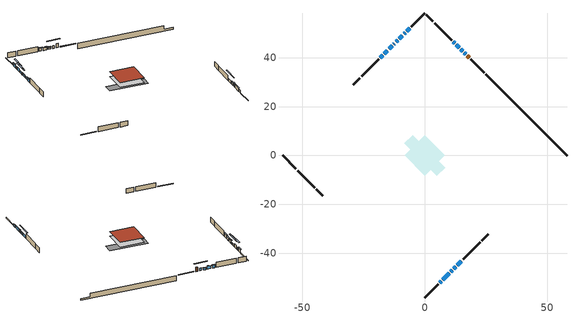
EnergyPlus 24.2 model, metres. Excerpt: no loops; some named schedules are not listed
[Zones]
conditioned space
 floor outside (Floor1 construction): -4.84,0 0,4.84 4.84,0 0,-4.84 z1.03
 floor adiabatic (AdiabaticFloorConstruction): -8.21,0 0,8.21 8.21,0 0,-8.21 z1.03
 floor foundation (Slab1 construction): -8.3,4.98 -4.98,8.3 8.3,-4.98 4.98,-8.3 z-1.65
 wall outside (RimJoist1 construction): 0,-58.11 5.48,-52.63 / -58.11,0 -52.63,-5.48 / 0,58.11 -5.48,52.63 / 24.26,33.85 18.78,39.33 z1.03:1.33
 wall outside (AdiabaticWallConstruction 1): 18.13,39.98 17.45,40.66 z1.03:3.06
 wall outside (AdiabaticWallConstruction): 6.13,-51.97 6.76,-51.34 / -7.92,50.19 -8.47,49.63 / 13.26,-44.85 14.98,-43.13 z1.03:2.25; -6.13,51.97 -7.27,50.84 z1.03:2.63; 7.42,-50.69 9.94,-48.17 / 10.59,-47.51 11.22,-46.88 / 14.08,44.03 12.86,45.25 / 12.2,45.91 11.62,46.48 z1.03:2.45; 11.88,-46.23 12.6,-45.51 z1.03:2.15; 16.79,41.31 16.18,41.93 z1.03:2.4; -9.13,48.98 -10.39,47.72 z1.03:2.66; -11.04,47.07 -11.73,46.38 / -12.38,45.73 -12.59,45.52 z1.03:1.95; 15.53,42.58 14.74,43.37 z1.03:2; -13.24,44.86 -14.58,43.53 z1.03:2.33; -15.23,42.88 -16.45,41.65 z1.03:2.17; -17.11,41 -18.19,39.92 z1.03:2.61
 wall outside (Wall1 construction): 15.64,-42.47 22.6,-35.5 / -51.97,-6.13 -45.01,-13.1 / -18.85,39.26 -25.81,32.3 / 10.97,47.14 4,54.1 z1.03:3.47
 wall outside (Wall2 construction): 23.26,-34.85 25.95,-32.16 / -44.35,-13.76 -41.66,-16.44 / -26.47,31.64 -29.16,28.95 / 3.35,54.76 0.66,57.45 z1.03:3.47
 wall foundation (FoundationWall1 construction): 24.92,33.19,-1.65 24.92,33.19,1.03 54.79,3.32,1.03 54.79,3.32,-0.72 58.11,0,-0.72 58.11,0,-1.65
 window (WindowConstruction 10): 6.13,-51.97 6.76,-51.35 z1.03:2.25
 window (WindowConstruction 6): -6.13,51.97 -7.26,50.84 z1.03:2.63
 window (WindowConstruction 7): 7.42,-50.69 9.94,-48.17 z1.03:2.45
 window (WindowConstruction 8): 10.59,-47.51 11.22,-46.88 z1.03:2.45
 window (WindowConstruction 9): 11.88,-46.23 12.6,-45.51 z1.03:2.15
 window (WindowConstruction 12): 16.79,41.32 16.18,41.92 z1.03:2.4
 window (WindowConstruction 11): -7.92,50.19 -8.47,49.64 z1.03:2.25
 window (WindowConstruction 13): -9.13,48.98 -10.38,47.72 z1.03:2.65
 window (WindowConstruction 14): -11.04,47.07 -11.72,46.38 z1.03:1.94
 window (WindowConstruction 15): -12.38,45.73 -12.59,45.52 z1.03:1.94
 window (WindowConstruction 16): 13.26,-44.85 14.98,-43.13 z1.03:2.25
 window (WindowConstruction): 15.53,42.58 14.74,43.37 z1.03:2
 window (WindowConstruction 1): 14.08,44.03 12.86,45.25 z1.03:2.45
 window (WindowConstruction 2): 12.2,45.91 11.63,46.48 z1.03:2.45
 window (WindowConstruction 3): -13.25,44.86 -14.58,43.53 z1.03:2.33
 window (WindowConstruction 4): -15.23,42.88 -16.45,41.65 z1.03:2.17
 window (WindowConstruction 5): -17.11,41 -18.19,39.92 z1.03:2.61
 door (Door): 18.13,39.98 17.45,40.66 z1.03:3.06
 ceiling adiabatic (AdiabaticFloorConstruction): 0,-8.21 8.21,0 0,8.21 -8.21,0 z1.03
 roof outside (Roof1 construction): 0,8.21 -8.21,0 0,-8.21 8.21,0 z3.47
shading: -7.41,50.7 -5.99,52.12 -6.28,52.41 -7.7,50.99 z2.83; 10.08,-48.03 7.28,-50.83 7.57,-51.12 10.37,-48.32 z2.65; 11.37,-46.74 10.45,-47.66 10.74,-47.95 11.66,-47.03 z2.65; 12.74,-45.36 11.74,-46.37 12.03,-46.66 13.03,-45.66 z2.35; 14.21,43.9 18.76,39.34 19.06,39.63 14.5,44.19 z5.19; -12.36,45.75 -7.16,50.95 -7.45,51.24 -12.65,46.04 z5.44; -13.7,44.41 -9.07,49.04 -9.36,49.33 -13.99,44.7 z4.73; -14.56,43.55 -10.41,47.7 -10.7,47.99 -14.85,43.84 z4.73; 16.95,-41.15 11.29,-46.82 11.58,-47.11 17.24,-41.44 z5.04; 14.59,43.51 15.67,42.44 15.96,42.73 14.89,43.8 z2.2; 12.72,45.39 14.22,43.89 14.51,44.18 13.01,45.68 z2.65; 11.48,46.62 12.34,45.76 12.63,46.06 11.77,46.92 z2.65; -14.72,43.39 -13.1,45 -13.39,45.29 -15.01,43.68 z2.53; -16.6,41.51 -15.09,43.02 -15.38,43.31 -16.89,41.8 z2.37; -18.33,39.78 -16.97,41.14 -17.26,41.43 -18.62,40.07 z2.81
[Building]
Building 1: Terrain=Suburbs
[Site:Location]
Montreal Intl AP_QC: Latitude {deg}=45.47; Longitude {deg}=-73.74; Time Zone {hr}=-5; Elevation {m}=36; Keep Site Location Information=Yes
[Site:GroundTemperature:Shallow]
2.07863, -0.316383, -0.508184, 0.628371, 5.19101, 9.73239, 13.6695, 16.1636, 16.3755, 14.347, 10.5102, 6.10817
[Site:WaterMainsTemperature]
Calculation Method=Schedule; Temperature Schedule=mains temperature schedule
[Material] Roughness=Rough; Thermal Absorptance=0.9
Name | Thickness {m} | Conductivity {W/m-K} | Density {kg/m3} | Specific Heat {J/kg-K} | Solar Absorptance | Visible Absorptance
asphalt or fiberglass shingles | 0.00635 | 0.162714 | 1121.4 | 1465.45 | 0.4 | 0.4
concrete 4.0 in. | 0.1016 | 1.803125 | 2242.8 | 837.4 | 0.7 | 0.7
concrete 8.0 in. | 0.2032 | 1.803125 | 2242.8 | 837.4 | 0.7 | 0.7
door material | 0.04445 | 0.053851 | 512.64 | 1214.23 | 0.7 | 0.7
exterior vertical ins | 0.0138581 | 0.029427 | 32.04 | 1214.23 | 0.7 | 0.7
floor covering | 0.0127 | 9.015625 | 54.468 | 1339.84 | 0.6 | 0.6
floor covering 1 | 0.0127 | 0.0433444 | 54.468 | 1339.84 | 0.6 | 0.6
floor rigid ins; wall rigid ins 1 | 0.512978 | 0.029427 | 32.04 | 1214.23 | 0.7 | 0.7
floor stud and cavity | 0.0889 | 0.303228 | 50.32683 | 1063.81 | 0.7 | 0.7
floor stud and cavity 1 | 0.1397 | 1.75129 | 37.0049 | 1207.88 | 0.7 | 0.7
furniture material conditioned space 1 | 0.1524 | 0.115458 | 640.8 | 1214.23 | 0.6 | 0.6
gypsum board | 0.0127 | 0.160291 | 801 | 837.4 | 0.6 | 0.6
gypsum board 1 | 0.0127 | 0.160291 | 801 | 837.4 | 0.7 | 0.7
osb sheathing 0.5 in. | 0.0127 | 0.115458 | 512.64 | 1214.23 | 0.7 | 0.7
osb sheathing 0.75 in. | 0.01905 | 0.115458 | 512.64 | 1214.23 | 0.7 | 0.7
osb sheathing 2.0 in. | 0.0508 | 0.115458 | 512.64 | 1214.23 | 0.7 | 0.7
rim joist rigid ins; wall rigid ins | 0.051816 | 0.029427 | 32.04 | 1214.23 | 0.7 | 0.7
rim joist stud and cavity | 0.0508 | 0.548689 | 125.044 | 1163.47 | 0.6 | 0.6
roof rigid ins | 0.103632 | 0.029427 | 32.04 | 1214.23 | 0.7 | 0.7
roof stud and cavity | 0.2032 | 0.141606 | 78.34581 | 1123.46 | 0.7 | 0.7
wall stud and cavity | 0.1397 | 0.181971 | 139.0536 | 1170.24 | 0.7 | 0.7
wall stud and cavity 1 | 0.1397 | 0.260183 | 139.0536 | 1170.24 | 0.7 | 0.7
wall stud and cavity 2 | 0.0889 | 0.380278 | 52.3479 | 1209.89 | 0.7 | 0.7
wall stud and cavity 3 | 0.0889 | 0.391764 | 83.0341 | 1211.67 | 0.7 | 0.7
wood siding | 0.0254 | 0.102417 | 544.68 | 1172.36 | 0.4 | 0.4
wood siding 1; wood siding 2; wood siding 3 | 0.0254 | 0.102417 | 544.68 | 1172.36 | 0.7 | 0.7
[WindowMaterial:SimpleGlazingSystem]
Name | U-Factor {W/m2-K} | Solar Heat Gain Coefficient
WindowMaterial | 4.88251 | 0.56
WindowMaterial 1 | 1.78232 | 0.42
WindowMaterial 10 | 4.05182 | 0.67
WindowMaterial 11 | 4.08305 | 0.67
WindowMaterial 12 | 5.33051 | 0.65
WindowMaterial 13 | 1.75507 | 0.43
WindowMaterial 14 | 1.99127 | 0.37
WindowMaterial 15 | 2.55056 | 0.24
WindowMaterial 16 | 1.8726 | 0.4
WindowMaterial 2 | 5.30439 | 0.65
WindowMaterial 3 | 1.788 | 0.42
WindowMaterial 4 | 1.61766 | 0.45
WindowMaterial 5 | 1.9538 | 0.38
WindowMaterial 6 | 1.77381 | 0.42
WindowMaterial 7 | 5.3589 | 0.66
WindowMaterial 8 | 1.92144 | 0.39
WindowMaterial 9 | 1.7846 | 0.4
[Construction]
AdiabaticFloorConstruction: floor stud and cavity 1, floor rigid ins, osb sheathing 0.75 in., floor covering 1
AdiabaticWallConstruction: wood siding 2, wall rigid ins 1, wall stud and cavity 2, gypsum board
AdiabaticWallConstruction 1: wood siding 3, wall rigid ins 1, wall stud and cavity 2, gypsum board
Door: door material
Floor1 construction: floor stud and cavity, floor covering
FoundationWall1 construction: concrete 8.0 in., gypsum board 1
furniture construction conditioned space 1: furniture material conditioned space 1
PartitionWallConstruction: gypsum board, wall stud and cavity 3, gypsum board
RimJoist1 construction: wood siding 1, rim joist rigid ins, osb sheathing 2.0 in., rim joist stud and cavity
Roof1 construction: asphalt or fiberglass shingles, roof rigid ins, osb sheathing 0.75 in., roof stud and cavity, gypsum board
Slab1 construction: concrete 4.0 in.
Wall1 construction: wood siding, wall rigid ins, osb sheathing 0.5 in., wall stud and cavity, gypsum board
Wall2 construction: wood siding, wall rigid ins, osb sheathing 0.5 in., wall stud and cavity 1, gypsum board
WindowConstruction: WindowMaterial
WindowConstruction 1: WindowMaterial 1
WindowConstruction 10: WindowMaterial 10
WindowConstruction 11: WindowMaterial 11
WindowConstruction 12: WindowMaterial 12
WindowConstruction 13: WindowMaterial 13
WindowConstruction 14: WindowMaterial 14
WindowConstruction 15: WindowMaterial 15
WindowConstruction 16: WindowMaterial 16
WindowConstruction 2: WindowMaterial 2
WindowConstruction 3: WindowMaterial 3
WindowConstruction 4: WindowMaterial 4
WindowConstruction 5: WindowMaterial 5
WindowConstruction 6: WindowMaterial 6
WindowConstruction 7: WindowMaterial 7
WindowConstruction 8: WindowMaterial 8
WindowConstruction 9: WindowMaterial 9
[Zone]
conditioned space: Multiplier=1; Volume {m3}=603.7; Part of Total Floor Area=Yes
[Space]
conditioned space 1: Zone=conditioned space; Volume {m3}=603.7
[SurfaceProperty:ExposedFoundationPerimeter]
Slab1: Exposed Perimeter Calculation Method=TotalExposedPerimeter; Total Exposed Perimeter {m}=46.94
[InternalMass] Zone or ZoneList=conditioned space; Space or SpaceList=conditioned space 1
Name | Construction | Surface Area {m2}
furniture mass conditioned space 1 | furniture construction conditioned space 1 | 107.916
partition wall mass | PartitionWallConstruction | 269.79
[Lights]
interior lighting: Zone or ZoneList or Space or SpaceList=conditioned space 1; Schedule=interior lighting schedule; Design Level Calculation Method=LightingLevel; Lighting Level {W}=343.2; Return Air Fraction=0; Fraction Radiant=0.6; Fraction Visible=0.2; Fraction Replaceable=1
[People]
occupants: Zone or ZoneList or Space or SpaceList=conditioned space 1; Number of People Schedule=occupants schedule; Number of People Calculation Method=People; Number of People=3; Fraction Radiant=0.314171; Sensible Heat Fraction=0.56303; Activity Level Schedule=occupants activity schedule; Carbon Dioxide Generation Rate {m3/s-W}=0; Enable ASHRAE 55 Comfort Warnings=No; Mean Radiant Temperature Calculation Type=EnclosureAveraged
[ElectricEquipment] Zone or ZoneList or Space or SpaceList=conditioned space 1; Design Level Calculation Method=EquipmentLevel
Name | Schedule | Design Level {W} | Fraction Latent | Fraction Radiant | Fraction Lost
clothes dryer | clothes dryer schedule | 140.772 | 0.015 | 0.081 | 0.85
clothes washer | clothes washer schedule | 32.1985 | 0.03 | 0.162 | 0.7
cooking range | cooking range schedule | 215.147 | 0.08 | 0.432 | 0.2
dishwasher | dishwasher schedule | 66.8632 | 0.3 | 0.18 | 0.4
fridge | fridge schedule | 72.9452 | 0 | 0.6 | 0
mech vent bath fan 0 | mech vent bath fan 0 schedule | 50.2 | 0 | 0 | 1
mech vent bath fan 1 | mech vent bath fan 1 schedule | 50.2 | 0 | 0 | 1
mech vent house fan | mech vent house fan schedule | 19.9167 | 0 | 0 | 0.5
mech vent house fan cfis | mech vent house fan cfis schedule | 0 | 0 | 0 | 0
mech vent range fan 0 | mech vent range fan 0 schedule | 57 | 0 | 0 | 1
misc plug loads | misc plug loads schedule | 494.7 | 0.045 | 0.513 | 0.1
whole house fan | Always On Discrete | 0 | 0 | 0 | 1
[OtherEquipment] Zone or ZoneList or Space or SpaceList=conditioned space 1; Design Level Calculation Method=EquipmentLevel
Name | Fuel Type | Schedule | Design Level {W} | Fraction Latent | Fraction Radiant | Fraction Lost
clothes dryer 1 | Electricity | clothes dryer schedule | 0 | 0.015 | 0.081 | 0.85
cooking range 1 | Electricity | cooking range schedule | 0 | 0.08 | 0.432 | 0.2
general water use latent | None | general water use schedule | 62.594 | 1 | 0 | 0
general water use sensible | None | general water use schedule | -61.6891 | 0 | 0.6 | 0
mech vent house fan latent load | None | Always On Discrete | 0 | 1 | 0 | 0
mech vent house fan sensible load | None | Always On Discrete | 0 | 0 | 0 | 0
water heater energy adjustment1 | Electricity | Always On Discrete | 0.01 | 0 | 0 | 1
[ZoneInfiltration:DesignFlowRate] Zone or ZoneList or Space or SpaceList=conditioned space 1; Schedule=Always On Discrete; Design Flow Rate Calculation Method=Flow/Zone; Design Flow Rate {m3/s}=0
infil flow; natural vent flow; whole house fan flow
[Foundation:Kiva]
Foundation Kiva 1: Initial Indoor Air Temperature {C}=18; Wall Height Above Grade {m}=1.03001; Wall Depth Below Slab {m}=0.2032; Custom Block Material Name 1=exterior vertical ins; Custom Block Depth 1 {m}=2.68001; Custom Block X Position 1 {m}=0.2159; Custom Block Z Position 1 {m}=0
[Foundation:Kiva:Settings]
Soil Conductivity {W/m-K}=0.849921; Soil Density {kg/m3}=1842.3; Soil Specific Heat {J/kg-K}=418.7; Ground Solar Absorptivity=0.9; Ground Thermal Absorptivity=0.9; Ground Surface Roughness {m}=0.03; Far-Field Width {m}=40; Deep-Ground Boundary Condition=ZeroFlux; Deep-Ground Depth {m}=40; Minimum Cell Dimension {m}=0.2; Maximum Cell Growth Coefficient=3; Simulation Timestep=Timestep
[Exterior:Lights]
exterior lighting: Schedule=exterior lighting schedule; Design Level {W}=75.6
[Schedule:Week:Daily]
interior lighting schedule Week Rule - Jan1-Jan27: interior lighting schedule day, interior lighting schedule day, interior lighting schedule day, interior lighting schedule day, interior lighting schedule day, interior lighting schedule day, interior lighting schedule day, interior lighting schedule default day, interior lighting schedule default day, interior lighting schedule default day, interior lighting schedule default day, interior lighting schedule default day
interior lighting schedule Week Rule - Jan28-Feb3: interior lighting schedule day, interior lighting schedule day, interior lighting schedule day, interior lighting schedule day, interior lighting schedule day 1, interior lighting schedule day 1, interior lighting schedule day 1, interior lighting schedule default day, interior lighting schedule default day, interior lighting schedule default day, interior lighting schedule default day, interior lighting schedule default day
interior lighting schedule Week Rule - Feb4-Feb24: interior lighting schedule day 1, interior lighting schedule day 1, interior lighting schedule day 1, interior lighting schedule day 1, interior lighting schedule day 1, interior lighting schedule day 1, interior lighting schedule day 1, interior lighting schedule default day, interior lighting schedule default day, interior lighting schedule default day, interior lighting schedule default day, interior lighting schedule default day
interior lighting schedule Week Rule - Feb25-Mar3: interior lighting schedule day 1, interior lighting schedule day 1, interior lighting schedule day 1, interior lighting schedule day 1, interior lighting schedule day 2, interior lighting schedule day 2, interior lighting schedule day 2, interior lighting schedule default day, interior lighting schedule default day, interior lighting schedule default day, interior lighting schedule default day, interior lighting schedule default day
interior lighting schedule Week Rule - Mar4-Mar31: interior lighting schedule day 2, interior lighting schedule day 2, interior lighting schedule day 2, interior lighting schedule day 2, interior lighting schedule day 2, interior lighting schedule day 2, interior lighting schedule day 2, interior lighting schedule default day, interior lighting schedule default day, interior lighting schedule default day, interior lighting schedule default day, interior lighting schedule default day
interior lighting schedule Week Rule - Apr1-Apr28: interior lighting schedule day 3, interior lighting schedule day 3, interior lighting schedule day 3, interior lighting schedule day 3, interior lighting schedule day 3, interior lighting schedule day 3, interior lighting schedule day 3, interior lighting schedule default day, interior lighting schedule default day, interior lighting schedule default day, interior lighting schedule default day, interior lighting schedule default day
interior lighting schedule Week Rule - Apr29-May5: interior lighting schedule day 3, interior lighting schedule day 3, interior lighting schedule day 4, interior lighting schedule day 4, interior lighting schedule day 4, interior lighting schedule day 4, interior lighting schedule day 4, interior lighting schedule default day, interior lighting schedule default day, interior lighting schedule default day, interior lighting schedule default day, interior lighting schedule default day
interior lighting schedule Week Rule - May6-May26: interior lighting schedule day 4, interior lighting schedule day 4, interior lighting schedule day 4, interior lighting schedule day 4, interior lighting schedule day 4, interior lighting schedule day 4, interior lighting schedule day 4, interior lighting schedule default day, interior lighting schedule default day, interior lighting schedule default day, interior lighting schedule default day, interior lighting schedule default day
interior lighting schedule Week Rule - May27-Jun2: interior lighting schedule day 4, interior lighting schedule day 4, interior lighting schedule day 4, interior lighting schedule day 4, interior lighting schedule day 4, interior lighting schedule day 5, interior lighting schedule day 5, interior lighting schedule default day, interior lighting schedule default day, interior lighting schedule default day, interior lighting schedule default day, interior lighting schedule default day
interior lighting schedule Week Rule - Jun3-Jun30: interior lighting schedule day 5, interior lighting schedule day 5, interior lighting schedule day 5, interior lighting schedule day 5, interior lighting schedule day 5, interior lighting schedule day 5, interior lighting schedule day 5, interior lighting schedule default day, interior lighting schedule default day, interior lighting schedule default day, interior lighting schedule default day, interior lighting schedule default day
interior lighting schedule Week Rule - Jul1-Jul28: interior lighting schedule day 6, interior lighting schedule day 6, interior lighting schedule day 6, interior lighting schedule day 6, interior lighting schedule day 6, interior lighting schedule day 6, interior lighting schedule day 6, interior lighting schedule default day, interior lighting schedule default day, interior lighting schedule default day, interior lighting schedule default day, interior lighting schedule default day
interior lighting schedule Week Rule - Jul29-Aug4: interior lighting schedule day 6, interior lighting schedule day 6, interior lighting schedule day 6, interior lighting schedule day 7, interior lighting schedule day 7, interior lighting schedule day 7, interior lighting schedule day 7, interior lighting schedule default day, interior lighting schedule default day, interior lighting schedule default day, interior lighting schedule default day, interior lighting schedule default day
interior lighting schedule Week Rule - Aug5-Aug25: interior lighting schedule day 7, interior lighting schedule day 7, interior lighting schedule day 7, interior lighting schedule day 7, interior lighting schedule day 7, interior lighting schedule day 7, interior lighting schedule day 7, interior lighting schedule default day, interior lighting schedule default day, interior lighting schedule default day, interior lighting schedule default day, interior lighting schedule default day
interior lighting schedule Week Rule - Aug26-Sep1: interior lighting schedule day 7, interior lighting schedule day 7, interior lighting schedule day 7, interior lighting schedule day 7, interior lighting schedule day 7, interior lighting schedule day 7, interior lighting schedule day 8, interior lighting schedule default day, interior lighting schedule default day, interior lighting schedule default day, interior lighting schedule default day, interior lighting schedule default day
interior lighting schedule Week Rule - Sep2-Sep29: interior lighting schedule day 8, interior lighting schedule day 8, interior lighting schedule day 8, interior lighting schedule day 8, interior lighting schedule day 8, interior lighting schedule day 8, interior lighting schedule day 8, interior lighting schedule default day, interior lighting schedule default day, interior lighting schedule default day, interior lighting schedule default day, interior lighting schedule default day
interior lighting schedule Week Rule - Sep30-Oct6: interior lighting schedule day 8, interior lighting schedule day 9, interior lighting schedule day 9, interior lighting schedule day 9, interior lighting schedule day 9, interior lighting schedule day 9, interior lighting schedule day 9, interior lighting schedule default day, interior lighting schedule default day, interior lighting schedule default day, interior lighting schedule default day, interior lighting schedule default day
interior lighting schedule Week Rule - Oct7-Oct27: interior lighting schedule day 9, interior lighting schedule day 9, interior lighting schedule day 9, interior lighting schedule day 9, interior lighting schedule day 9, interior lighting schedule day 9, interior lighting schedule day 9, interior lighting schedule default day, interior lighting schedule default day, interior lighting schedule default day, interior lighting schedule default day, interior lighting schedule default day
interior lighting schedule Week Rule - Oct28-Nov3: interior lighting schedule day 9, interior lighting schedule day 9, interior lighting schedule day 9, interior lighting schedule day 9, interior lighting schedule day 10, interior lighting schedule day 10, interior lighting schedule day 10, interior lighting schedule default day, interior lighting schedule default day, interior lighting schedule default day, interior lighting schedule default day, interior lighting schedule default day
interior lighting schedule Week Rule - Nov4-Nov24: interior lighting schedule day 10, interior lighting schedule day 10, interior lighting schedule day 10, interior lighting schedule day 10, interior lighting schedule day 10, interior lighting schedule day 10, interior lighting schedule day 10, interior lighting schedule default day, interior lighting schedule default day, interior lighting schedule default day, interior lighting schedule default day, interior lighting schedule default day
interior lighting schedule Week Rule - Nov25-Dec1: interior lighting schedule day 10, interior lighting schedule day 10, interior lighting schedule day 10, interior lighting schedule day 10, interior lighting schedule day 10, interior lighting schedule day 10, interior lighting schedule day 11, interior lighting schedule default day, interior lighting schedule default day, interior lighting schedule default day, interior lighting schedule default day, interior lighting schedule default day
interior lighting schedule Week Rule - Dec2-Dec31: interior lighting schedule day 11, interior lighting schedule day 11, interior lighting schedule day 11, interior lighting schedule day 11, interior lighting schedule day 11, interior lighting schedule day 11, interior lighting schedule day 11, interior lighting schedule default day, interior lighting schedule default day, interior lighting schedule default day, interior lighting schedule default day, interior lighting schedule default day
occupants schedule Week Rule - Jan1-Dec31: occupants schedule day, occupants schedule day, occupants schedule day, occupants schedule day, occupants schedule day, occupants schedule day, occupants schedule day, occupants schedule default day, occupants schedule default day, occupants schedule default day, occupants schedule default day, occupants schedule default day
clothes dryer schedule Week Rule - Jan1-Dec31: clothes dryer schedule day, clothes dryer schedule day, clothes dryer schedule day, clothes dryer schedule day, clothes dryer schedule day, clothes dryer schedule day, clothes dryer schedule day, clothes dryer schedule default day, clothes dryer schedule default day, clothes dryer schedule default day, clothes dryer schedule default day, clothes dryer schedule default day
clothes washer schedule Week Rule - Jan1-Dec31: clothes washer schedule day, clothes washer schedule day, clothes washer schedule day, clothes washer schedule day, clothes washer schedule day, clothes washer schedule day, clothes washer schedule day, clothes washer schedule default day, clothes washer schedule default day, clothes washer schedule default day, clothes washer schedule default day, clothes washer schedule default day
cooking range schedule Week Rule - Jan1-Dec31: cooking range schedule day, cooking range schedule day, cooking range schedule day, cooking range schedule day, cooking range schedule day, cooking range schedule day, cooking range schedule day, cooking range schedule default day, cooking range schedule default day, cooking range schedule default day, cooking range schedule default day, cooking range schedule default day
dishwasher schedule Week Rule - Jan1-Dec31: dishwasher schedule day, dishwasher schedule day, dishwasher schedule day, dishwasher schedule day, dishwasher schedule day, dishwasher schedule day, dishwasher schedule day, dishwasher schedule default day, dishwasher schedule default day, dishwasher schedule default day, dishwasher schedule default day, dishwasher schedule default day
mech vent bath fan 0 schedule Week Rule - Jan1-Dec31: mech vent bath fan 0 schedule day, mech vent bath fan 0 schedule day, mech vent bath fan 0 schedule day, mech vent bath fan 0 schedule day, mech vent bath fan 0 schedule day, mech vent bath fan 0 schedule day, mech vent bath fan 0 schedule day, mech vent bath fan 0 schedule default day, mech vent bath fan 0 schedule default day, mech vent bath fan 0 schedule default day, mech vent bath fan 0 schedule default day, mech vent bath fan 0 schedule default day
mech vent bath fan 1 schedule Week Rule - Jan1-Dec31: mech vent bath fan 1 schedule day, mech vent bath fan 1 schedule day, mech vent bath fan 1 schedule day, mech vent bath fan 1 schedule day, mech vent bath fan 1 schedule day, mech vent bath fan 1 schedule day, mech vent bath fan 1 schedule day, mech vent bath fan 1 schedule default day, mech vent bath fan 1 schedule default day, mech vent bath fan 1 schedule default day, mech vent bath fan 1 schedule default day, mech vent bath fan 1 schedule default day
mech vent range fan 0 schedule Week Rule - Jan1-Dec31: mech vent range fan 0 schedule day, mech vent range fan 0 schedule day, mech vent range fan 0 schedule day, mech vent range fan 0 schedule day, mech vent range fan 0 schedule day, mech vent range fan 0 schedule day, mech vent range fan 0 schedule day, mech vent range fan 0 schedule default day, mech vent range fan 0 schedule default day, mech vent range fan 0 schedule default day, mech vent range fan 0 schedule default day, mech vent range fan 0 schedule default day
misc plug loads schedule Week Rule - Jan1-Dec31: misc plug loads schedule day, misc plug loads schedule day, misc plug loads schedule day, misc plug loads schedule day, misc plug loads schedule day, misc plug loads schedule day, misc plug loads schedule day, misc plug loads schedule default day, misc plug loads schedule default day, misc plug loads schedule default day, misc plug loads schedule default day, misc plug loads schedule default day
general water use schedule Week Rule - Jan1-Dec31: general water use schedule day, general water use schedule day, general water use schedule day, general water use schedule day, general water use schedule day, general water use schedule day, general water use schedule day, general water use schedule default day, general water use schedule default day, general water use schedule default day, general water use schedule default day, general water use schedule default day
exterior lighting schedule Week Rule - Jan1-Jan27: exterior lighting schedule day, exterior lighting schedule day, exterior lighting schedule day, exterior lighting schedule day, exterior lighting schedule day, exterior lighting schedule day, exterior lighting schedule day, exterior lighting schedule default day, exterior lighting schedule default day, exterior lighting schedule default day, exterior lighting schedule default day, exterior lighting schedule default day
exterior lighting schedule Week Rule - Jan28-Feb3: exterior lighting schedule day, exterior lighting schedule day, exterior lighting schedule day, exterior lighting schedule day, exterior lighting schedule day 1, exterior lighting schedule day 1, exterior lighting schedule day 1, exterior lighting schedule default day, exterior lighting schedule default day, exterior lighting schedule default day, exterior lighting schedule default day, exterior lighting schedule default day
exterior lighting schedule Week Rule - Feb4-Feb24: exterior lighting schedule day 1, exterior lighting schedule day 1, exterior lighting schedule day 1, exterior lighting schedule day 1, exterior lighting schedule day 1, exterior lighting schedule day 1, exterior lighting schedule day 1, exterior lighting schedule default day, exterior lighting schedule default day, exterior lighting schedule default day, exterior lighting schedule default day, exterior lighting schedule default day
exterior lighting schedule Week Rule - Feb25-Mar3: exterior lighting schedule day 1, exterior lighting schedule day 1, exterior lighting schedule day 1, exterior lighting schedule day 1, exterior lighting schedule day 2, exterior lighting schedule day 2, exterior lighting schedule day 2, exterior lighting schedule default day, exterior lighting schedule default day, exterior lighting schedule default day, exterior lighting schedule default day, exterior lighting schedule default day
exterior lighting schedule Week Rule - Mar4-Mar31: exterior lighting schedule day 2, exterior lighting schedule day 2, exterior lighting schedule day 2, exterior lighting schedule day 2, exterior lighting schedule day 2, exterior lighting schedule day 2, exterior lighting schedule day 2, exterior lighting schedule default day, exterior lighting schedule default day, exterior lighting schedule default day, exterior lighting schedule default day, exterior lighting schedule default day
exterior lighting schedule Week Rule - Apr1-Apr28: exterior lighting schedule day 3, exterior lighting schedule day 3, exterior lighting schedule day 3, exterior lighting schedule day 3, exterior lighting schedule day 3, exterior lighting schedule day 3, exterior lighting schedule day 3, exterior lighting schedule default day, exterior lighting schedule default day, exterior lighting schedule default day, exterior lighting schedule default day, exterior lighting schedule default day
exterior lighting schedule Week Rule - Apr29-May5: exterior lighting schedule day 3, exterior lighting schedule day 3, exterior lighting schedule day 4, exterior lighting schedule day 4, exterior lighting schedule day 4, exterior lighting schedule day 4, exterior lighting schedule day 4, exterior lighting schedule default day, exterior lighting schedule default day, exterior lighting schedule default day, exterior lighting schedule default day, exterior lighting schedule default day
exterior lighting schedule Week Rule - May6-May26: exterior lighting schedule day 4, exterior lighting schedule day 4, exterior lighting schedule day 4, exterior lighting schedule day 4, exterior lighting schedule day 4, exterior lighting schedule day 4, exterior lighting schedule day 4, exterior lighting schedule default day, exterior lighting schedule default day, exterior lighting schedule default day, exterior lighting schedule default day, exterior lighting schedule default day
exterior lighting schedule Week Rule - May27-Jun2: exterior lighting schedule day 4, exterior lighting schedule day 4, exterior lighting schedule day 4, exterior lighting schedule day 4, exterior lighting schedule day 4, exterior lighting schedule day 5, exterior lighting schedule day 5, exterior lighting schedule default day, exterior lighting schedule default day, exterior lighting schedule default day, exterior lighting schedule default day, exterior lighting schedule default day
exterior lighting schedule Week Rule - Jun3-Jun30: exterior lighting schedule day 5, exterior lighting schedule day 5, exterior lighting schedule day 5, exterior lighting schedule day 5, exterior lighting schedule day 5, exterior lighting schedule day 5, exterior lighting schedule day 5, exterior lighting schedule default day, exterior lighting schedule default day, exterior lighting schedule default day, exterior lighting schedule default day, exterior lighting schedule default day
exterior lighting schedule Week Rule - Jul1-Jul28: exterior lighting schedule day 6, exterior lighting schedule day 6, exterior lighting schedule day 6, exterior lighting schedule day 6, exterior lighting schedule day 6, exterior lighting schedule day 6, exterior lighting schedule day 6, exterior lighting schedule default day, exterior lighting schedule default day, exterior lighting schedule default day, exterior lighting schedule default day, exterior lighting schedule default day
exterior lighting schedule Week Rule - Jul29-Aug4: exterior lighting schedule day 6, exterior lighting schedule day 6, exterior lighting schedule day 6, exterior lighting schedule day 7, exterior lighting schedule day 7, exterior lighting schedule day 7, exterior lighting schedule day 7, exterior lighting schedule default day, exterior lighting schedule default day, exterior lighting schedule default day, exterior lighting schedule default day, exterior lighting schedule default day
exterior lighting schedule Week Rule - Aug5-Aug25: exterior lighting schedule day 7, exterior lighting schedule day 7, exterior lighting schedule day 7, exterior lighting schedule day 7, exterior lighting schedule day 7, exterior lighting schedule day 7, exterior lighting schedule day 7, exterior lighting schedule default day, exterior lighting schedule default day, exterior lighting schedule default day, exterior lighting schedule default day, exterior lighting schedule default day
exterior lighting schedule Week Rule - Aug26-Sep1: exterior lighting schedule day 7, exterior lighting schedule day 7, exterior lighting schedule day 7, exterior lighting schedule day 7, exterior lighting schedule day 7, exterior lighting schedule day 7, exterior lighting schedule day 8, exterior lighting schedule default day, exterior lighting schedule default day, exterior lighting schedule default day, exterior lighting schedule default day, exterior lighting schedule default day
exterior lighting schedule Week Rule - Sep2-Sep29: exterior lighting schedule day 8, exterior lighting schedule day 8, exterior lighting schedule day 8, exterior lighting schedule day 8, exterior lighting schedule day 8, exterior lighting schedule day 8, exterior lighting schedule day 8, exterior lighting schedule default day, exterior lighting schedule default day, exterior lighting schedule default day, exterior lighting schedule default day, exterior lighting schedule default day
exterior lighting schedule Week Rule - Sep30-Oct6: exterior lighting schedule day 8, exterior lighting schedule day 9, exterior lighting schedule day 9, exterior lighting schedule day 9, exterior lighting schedule day 9, exterior lighting schedule day 9, exterior lighting schedule day 9, exterior lighting schedule default day, exterior lighting schedule default day, exterior lighting schedule default day, exterior lighting schedule default day, exterior lighting schedule default day
exterior lighting schedule Week Rule - Oct7-Oct27: exterior lighting schedule day 9, exterior lighting schedule day 9, exterior lighting schedule day 9, exterior lighting schedule day 9, exterior lighting schedule day 9, exterior lighting schedule day 9, exterior lighting schedule day 9, exterior lighting schedule default day, exterior lighting schedule default day, exterior lighting schedule default day, exterior lighting schedule default day, exterior lighting schedule default day
exterior lighting schedule Week Rule - Oct28-Nov3: exterior lighting schedule day 9, exterior lighting schedule day 9, exterior lighting schedule day 9, exterior lighting schedule day 9, exterior lighting schedule day 10, exterior lighting schedule day 10, exterior lighting schedule day 10, exterior lighting schedule default day, exterior lighting schedule default day, exterior lighting schedule default day, exterior lighting schedule default day, exterior lighting schedule default day
[Schedule:Year]
interior lighting schedule: interior lighting schedule Week Rule - Jan1-Jan27, 1, 1, 1, 27, interior lighting schedule Week Rule - Jan28-Feb3, 1, 28, 2, 3, interior lighting schedule Week Rule - Feb4-Feb24, 2, 4, 2, 24, interior lighting schedule Week Rule - Feb25-Mar3, 2, 25, 3, 3, interior lighting schedule Week Rule - Mar4-Mar31, 3, 4, 3, 31, interior lighting schedule Week Rule - Apr1-Apr28, 4, 1, 4, 28, interior lighting schedule Week Rule - Apr29-May5, 4, 29, 5, 5, interior lighting schedule Week Rule - May6-May26, 5, 6, 5, 26, interior lighting schedule Week Rule - May27-Jun2, 5, 27, 6, 2, interior lighting schedule Week Rule - Jun3-Jun30, 6, 3, 6, 30, interior lighting schedule Week Rule - Jul1-Jul28, 7, 1, 7, 28, interior lighting schedule Week Rule - Jul29-Aug4, 7, 29, 8, 4, interior lighting schedule Week Rule - Aug5-Aug25, 8, 5, 8, 25, interior lighting schedule Week Rule - Aug26-Sep1, 8, 26, 9, 1, interior lighting schedule Week Rule - Sep2-Sep29, 9, 2, 9, 29, interior lighting schedule Week Rule - Sep30-Oct6, 9, 30, 10, 6, interior lighting schedule Week Rule - Oct7-Oct27, 10, 7, 10, 27, interior lighting schedule Week Rule - Oct28-Nov3, 10, 28, 11, 3, interior lighting schedule Week Rule - Nov4-Nov24, 11, 4, 11, 24, interior lighting schedule Week Rule - Nov25-Dec1, 11, 25, 12, 1, interior lighting schedule Week Rule - Dec2-Dec31, 12, 2, 12, 31
occupants schedule: occupants schedule Week Rule - Jan1-Dec31, 1, 1, 12, 31
clothes dryer schedule: clothes dryer schedule Week Rule - Jan1-Dec31, 1, 1, 12, 31
clothes washer schedule: clothes washer schedule Week Rule - Jan1-Dec31, 1, 1, 12, 31
cooking range schedule: cooking range schedule Week Rule - Jan1-Dec31, 1, 1, 12, 31
dishwasher schedule: dishwasher schedule Week Rule - Jan1-Dec31, 1, 1, 12, 31
mech vent bath fan 0 schedule: mech vent bath fan 0 schedule Week Rule - Jan1-Dec31, 1, 1, 12, 31
mech vent bath fan 1 schedule: mech vent bath fan 1 schedule Week Rule - Jan1-Dec31, 1, 1, 12, 31
mech vent range fan 0 schedule: mech vent range fan 0 schedule Week Rule - Jan1-Dec31, 1, 1, 12, 31
misc plug loads schedule: misc plug loads schedule Week Rule - Jan1-Dec31, 1, 1, 12, 31
general water use schedule: general water use schedule Week Rule - Jan1-Dec31, 1, 1, 12, 31
exterior lighting schedule: exterior lighting schedule Week Rule - Jan1-Jan27, 1, 1, 1, 27, exterior lighting schedule Week Rule - Jan28-Feb3, 1, 28, 2, 3, exterior lighting schedule Week Rule - Feb4-Feb24, 2, 4, 2, 24, exterior lighting schedule Week Rule - Feb25-Mar3, 2, 25, 3, 3, exterior lighting schedule Week Rule - Mar4-Mar31, 3, 4, 3, 31, exterior lighting schedule Week Rule - Apr1-Apr28, 4, 1, 4, 28, exterior lighting schedule Week Rule - Apr29-May5, 4, 29, 5, 5, exterior lighting schedule Week Rule - May6-May26, 5, 6, 5, 26, exterior lighting schedule Week Rule - May27-Jun2, 5, 27, 6, 2, exterior lighting schedule Week Rule - Jun3-Jun30, 6, 3, 6, 30, exterior lighting schedule Week Rule - Jul1-Jul28, 7, 1, 7, 28, exterior lighting schedule Week Rule - Jul29-Aug4, 7, 29, 8, 4, exterior lighting schedule Week Rule - Aug5-Aug25, 8, 5, 8, 25, exterior lighting schedule Week Rule - Aug26-Sep1, 8, 26, 9, 1, exterior lighting schedule Week Rule - Sep2-Sep29, 9, 2, 9, 29, exterior lighting schedule Week Rule - Sep30-Oct6, 9, 30, 10, 6, exterior lighting schedule Week Rule - Oct7-Oct27, 10, 7, 10, 27, exterior lighting schedule Week Rule - Oct28-Nov3, 10, 28, 11, 3, exterior lighting schedule Week Rule - Nov4-Nov24, 11, 4, 11, 24, exterior lighting schedule Week Rule - Nov25-Dec1, 11, 25, 12, 1, exterior lighting schedule Week Rule - Dec2-Dec31, 12, 2, 12, 31
[Schedule:Constant]
Name | Hourly Value
occupants activity schedule | 117.228
fridge schedule | 0
mech vent house fan schedule; mech vent house fan cfis schedule; Always On Discrete | 1
[Schedule:Compact]
mains temperature schedule: Through: 01/01, For: AllDays, Until: 24:00, 6.56833, Through: 01/02, For: AllDays, Until: 24:00, 6.48722, Through: 01/03, For: AllDays, Until: 24:00, 6.40722, Through: 01/04, For: AllDays, Until: 24:00, 6.32889, Through: 01/05, For: AllDays, Until: 24:00, 6.25167, Through: 01/06, For: AllDays, Until: 24:00, 6.17611, Through: 01/07, For: AllDays, Until: 24:00, 6.10222, Through: 01/08, For: AllDays, Until: 24:00, 6.02944, Through: 01/09, For: AllDays, Until: 24:00, 5.95833, Through: 01/10, For: AllDays, Until: 24:00, 5.88889, Through: 01/11, For: AllDays, Until: 24:00, 5.82056, Through: 01/12, For: AllDays, Until: 24:00, 5.75444, Through: 01/13, For: AllDays, Until: 24:00, 5.68944, Through: 01/14, For: AllDays, Until: 24:00, 5.62611, Through: 01/15, For: AllDays, Until: 24:00, 5.56444, Through: 01/16, For: AllDays, Until: 24:00, 5.50444, Through: 01/17, For: AllDays, Until: 24:00, 5.44611, Through: 01/18, For: AllDays, Until: 24:00, 5.38944, Through: 01/19, For: AllDays, Until: 24:00, 5.33389, Through: 01/20, For: AllDays, Until: 24:00, 5.28111, Through: 01/21, For: AllDays, Until: 24:00, 5.22944, Through: 01/22, For: AllDays, Until: 24:00, 5.17944, Through: 01/23, For: AllDays, Until: 24:00, 5.13111, Through: 01/24, For: AllDays, Until: 24:00, 5.085, Through: 01/25, For: AllDays, Until: 24:00, 5.04056, Through: 01/26, For: AllDays, Until: 24:00, 4.99778, Through: 01/27, For: AllDays, Until: 24:00, 4.95667, Through: 01/28, For: AllDays, Until: 24:00, 4.91778, Through: 01/29, For: AllDays, Until: 24:00, 4.88056, Through: 01/30, For: AllDays, Until: 24:00, 4.845, Through: 01/31, For: AllDays, Until: 24:00, 4.81167, Through: 02/01, For: AllDays, Until: 24:00, 4.77944, Through: 02/02, For: AllDays, Until: 24:00, 4.75, Through: 02/03, For: AllDays, Until: 24:00, 4.72167, Through: 02/04, For: AllDays, Until: 24:00, 4.69611, Through: 02/05, For: AllDays, Until: 24:00, 4.67167, Through: 02/06, For: AllDays, Until: 24:00, 4.64944, Through: 02/07, For: AllDays, Until: 24:00, 4.62889, Through: 02/08, For: AllDays, Until: 24:00, 4.61056, Through: 02/09, For: AllDays, Until: 24:00, 4.59389, Through: 02/10, For: AllDays, Until: 24:00, 4.57944, Through: 02/11, For: AllDays, Until: 24:00, 4.56667, Through: 02/12, For: AllDays, Until: 24:00, 4.55611, Through: 02/13, For: AllDays, Until: 24:00, 4.54722, Through: 02/14, For: AllDays, Until: 24:00, 4.54056, Through: 02/15, For: AllDays, Until: 24:00, 4.53556, Through: 02/16, For: AllDays, Until: 24:00, 4.53278, Through: 02/17, For: AllDays, Until: 24:00, 4.53167, Through: 02/18, For: AllDays, Until: 24:00, 4.53278, Through: 02/19, For: AllDays, Until: 24:00, 4.53556, Through: 02/20, For: AllDays, Until: 24:00, 4.54056, Through: 02/21, For: AllDays, Until: 24:00, 4.54722, Through: 02/22, For: AllDays, Until: 24:00, 4.55611, Through: 02/23, For: AllDays, Until: 24:00, 4.56667, Through: 02/24, For: AllDays, Until: 24:00, 4.57944, Through: 02/25, For: AllDays, Until: 24:00, 4.59389, Through: 02/26, For: AllDays, Until: 24:00, 4.61056, Through: 02/27, For: AllDays, Until: 24:00, 4.62889, Through: 02/28, For: AllDays, Until: 24:00, 4.64889, Through: 03/01, For: AllDays, Until: 24:00, 4.67111, Through: 03/02, For: AllDays, Until: 24:00, 4.69556, Through: 03/03, For: AllDays, Until: 24:00, 4.72167, Through: 03/04, For: AllDays, Until: 24:00, 4.74944, Through: 03/05, For: AllDays, Until: 24:00, 4.77944, Through: 03/06, For: AllDays, Until: 24:00, 4.81111, Through: 03/07, For: AllDays, Until: 24:00, 4.84444, Through: 03/08, For: AllDays, Until: 24:00, 4.88, Through: 03/09, For: AllDays, Until: 24:00, 4.91722, Through: 03/10, For: AllDays, Until: 24:00, 4.95611, Through: 03/11, For: AllDays, Until: 24:00, 4.99722, Through: 03/12, For: AllDays, Until: 24:00, 5.04, Through: 03/13, For: AllDays, Until: 24:00, 5.08444, Through: 03/14, For: AllDays, Until: 24:00, 5.13056, Through: 03/15, For: AllDays, Until: 24:00, 5.17889, Through: 03/16, For: AllDays, Until: 24:00, 5.22833, Through: 03/17, For: AllDays, Until: 24:00, 5.28, Through: 03/18, For: AllDays, Until: 24:00, 5.33333, Through: 03/19, For: AllDays, Until: 24:00, 5.38833, Through: 03/20, For: AllDays, Until: 24:00, 5.445, Through: 03/21, For: AllDays, Until: 24:00, 5.50333, Through: 03/22, For: AllDays, Until: 24:00, 5.56333, Through: 03/23, For: AllDays, Until: 24:00, 5.625, Through: 03/24, For: AllDays, Until: 24:00, 5.68833, Through: 03/25, For: AllDays, Until: 24:00, 5.75333, Through: 03/26, For: AllDays, Until: 24:00, 5.81944, Through: 03/27, For: AllDays, Until: 24:00, 5.88778, Through: 03/28, For: AllDays, Until: 24:00, 5.95722, Through: 03/29, For: AllDays, Until: 24:00, 6.02833, Through: 03/30, For: AllDays, Until: 24:00, 6.10111, Through: 03/31, For: AllDays, Until: 24:00, 6.175, Through: 04/01, For: AllDays, Until: 24:00, 6.25056, Through: 04/02, For: AllDays, Until: 24:00, 6.32778, Through: 04/03, For: AllDays, Until: 24:00, 6.40611, Through: 04/04, For: AllDays, Until: 24:00, 6.48556, Through: 04/05, For: AllDays, Until: 24:00, 6.56722, Through: 04/06, For: AllDays, Until: 24:00, 6.64944, Through: 04/07, For: AllDays, Until: 24:00, 6.73333, Through: 04/08, For: AllDays, Until: 24:00, 6.81833, Through: 04/09, For: AllDays, Until: 24:00, 6.905, Through: 04/10, For: AllDays, Until: 24:00, 6.99278, Through: 04/11, For: AllDays, Until: 24:00, 7.08111, Through: 04/12, For: AllDays, Until: 24:00, 7.17167, Through: 04/13, For: AllDays, Until: 24:00, 7.26278, Through: 04/14, For: AllDays, Until: 24:00, 7.355, Through: 04/15, For: AllDays, Until: 24:00, 7.44833, Through: 04/16, For: AllDays, Until: 24:00, 7.54278, Through: 04/17, For: AllDays, Until: 24:00, 7.63889, Through: 04/18, For: AllDays, Until: 24:00, 7.735, Through: 04/19, For: AllDays, Until: 24:00, 7.83278, Through: 04/20, For: AllDays, Until: 24:00, 7.93167, Through: 04/21, For: AllDays, Until: 24:00, 8.03111, Through: 04/22, For: AllDays, Until: 24:00, 8.13167, Through: 04/23, For: AllDays, Until: 24:00, 8.23278, Through: 04/24, For: AllDays, Until: 24:00, 8.335, Through: 04/25, For: AllDays, Until: 24:00, 8.43778, Through: 04/26, For: AllDays, Until: 24:00, 8.54167, Through: 04/27, For: AllDays, Until: 24:00, 8.64611, Through: 04/28, For: AllDays, Until: 24:00, 8.75167, Through: 04/29, For: AllDays, Until: 24:00, 8.85778, Through: 04/30, For: AllDays, Until: 24:00, 8.96444, Through: 05/01, For: AllDays, Until: 24:00, 9.07167, Through: 05/02, For: AllDays, Until: 24:00, 9.17944, Through: 05/03, For: AllDays, Until: 24:00, 9.28778, Through: 05/04, For: AllDays, Until: 24:00, 9.39667, Through: 05/05, For: AllDays, Until: 24:00, 9.50667, Through: 05/06, For: AllDays, Until: 24:00, 9.61667, Through: 05/07, For: AllDays, Until: 24:00, 9.72667, Through: 05/08, For: AllDays, Until: 24:00, 9.83778, Through: 05/09, For: AllDays, Until: 24:00, 9.94889, Through: 05/10, For: AllDays, Until: 24:00, 10.0606, Through: 05/11, For: AllDays, Until: 24:00, 10.1722, Through: 05/12, For: AllDays, Until: 24:00, 10.2844, Through: 05/13, For: AllDays, Until: 24:00, 10.3967, Through: 05/14, For: AllDays, Until: 24:00, 10.5094, Through: 05/15, For: AllDays, Until: 24:00, 10.6222, Through: 05/16, For: AllDays, Until: 24:00, 10.735, Through: 05/17, For: AllDays, Until: 24:00, 10.8478, Through: 05/18, For: AllDays, Until: 24:00, 10.9611, Through: 05/19, For: AllDays, Until: 24:00, 11.0744, Through: 05/20, For: AllDays, Until: 24:00, 11.1872, Through: 05/21, For: AllDays, Until: 24:00, 11.3006, Through: 05/22, For: AllDays, Until: 24:00, 11.4133, Through: 05/23, For: AllDays, Until: 24:00, 11.5267, Through: 05/24, For: AllDays, Until: 24:00, 11.6394, Through: 05/25, For: AllDays, Until: 24:00, 11.7522, Through: 05/26, For: AllDays, Until: 24:00, 11.8644, Through: 05/27, For: AllDays, Until: 24:00, 11.9767, Through: 05/28, For: AllDays, Until: 24:00, 12.0889, Through: 05/29, For: AllDays, Until: 24:00, 12.2006, Through: 05/30, For: AllDays, Until: 24:00, 12.3122, Through: 05/31, For: AllDays, Until: 24:00, 12.4228, Through: 06/01, For: AllDays, Until: 24:00, 12.5339, Through: 06/02, For: AllDays, Until: 24:00, 12.6439, Through: 06/03, For: AllDays, Until: 24:00, 12.7539, Through: 06/04, For: AllDays, Until: 24:00, 12.8628, Through: 06/05, For: AllDays, Until: 24:00, 12.9717, Through: 06/06, For: AllDays, Until: 24:00, 13.08, Through: 06/07, For: AllDays, Until: 24:00, 13.1878, Through: 06/08, For: AllDays, Until: 24:00, 13.2944, Through: 06/09, For: AllDays, Until: 24:00, 13.4011, Through: 06/10, For: AllDays, Until: 24:00, 13.5067, Through: 06/11, For: AllDays, Until: 24:00, 13.6117, Through: 06/12, For: AllDays, Until: 24:00, 13.7156, Through: 06/13, For: AllDays, Until: 24:00, 13.8194, Through: 06/14, For: AllDays, Until: 24:00, 13.9222, Through: 06/15, For: AllDays, Until: 24:00, 14.0239, Through: 06/16, For: AllDays, Until: 24:00, 14.125, Through: 06/17, For: AllDays, Until: 24:00, 14.225, Through: 06/18, For: AllDays, Until: 24:00, 14.3239, Through: 06/19, For: AllDays, Until: 24:00, 14.4222, Through: 06/20, For: AllDays, Until: 24:00, 14.5194, Through: 06/21, For: AllDays, Until: 24:00, 14.6156, Through: 06/22, For: AllDays, Until: 24:00, 14.7106, Through: 06/23, For: AllDays, Until: 24:00, 14.805, Through: 06/24, For: AllDays, Until: 24:00, 14.8978, Through: 06/25, For: AllDays, Until: 24:00, 14.9894, Through: 06/26, For: AllDays, Until: 24:00, 15.0806, Through: 06/27, For: AllDays, Until: 24:00, 15.17, Through: 06/28, For: AllDays, Until: 24:00, 15.2583, Through: 06/29, For: AllDays, Until: 24:00, 15.3456, Through: 06/30, For: AllDays, Until: 24:00, 15.4311, Through: 07/01, For: AllDays, Until: 24:00, 15.5161, Through: 07/02, For: AllDays, Until: 24:00, 15.5989, Through: 07/03, For: AllDays, Until: 24:00, 15.6811, Through: 07/04, For: AllDays, Until: 24:00, 15.7617, Through: 07/05, For: AllDays, Until: 24:00, 15.8411, Through: 07/06, For: AllDays, Until: 24:00, 15.9189, Through: 07/07, For: AllDays, Until: 24:00, 15.995, Through: 07/08, For: AllDays, Until: 24:00, 16.07, Through: 07/09, For: AllDays, Until: 24:00, 16.1433, Through: 07/10, For: AllDays, Until: 24:00, 16.2156, Through: 07/11, For: AllDays, Until: 24:00, 16.2861, Through: 07/12, For: AllDays, Until: 24:00, 16.355, Through: 07/13, For: AllDays, Until: 24:00, 16.4222, Through: 07/14, For: AllDays, Until: 24:00, 16.4878, Through: 07/15, For: AllDays, Until: 24:00, 16.5522, Through: 07/16, For: AllDays, Until: 24:00, 16.615, Through: 07/17, For: AllDays, Until: 24:00, 16.6756, Through: 07/18, For: AllDays, Until: 24:00, 16.735, Through: 07/19, For: AllDays, Until: 24:00, 16.7928, Through: 07/20, For: AllDays, Until: 24:00, 16.8489, Through: 07/21, For: AllDays, Until: 24:00, 16.9028, Through: 07/22, For: AllDays, Until: 24:00, 16.9556, Through: 07/23, For: AllDays, Until: 24:00, 17.0061, Through: 07/24, For: AllDays, Until: 24:00, 17.0556, Through: 07/25, For: AllDays, Until: 24:00, 17.1028, Through: 07/26, For: AllDays, Until: 24:00, 17.1483, Through: 07/27, For: AllDays, Until: 24:00, 17.1917, Through: 07/28, For: AllDays, Until: 24:00, 17.2339, Through: 07/29, For: AllDays, Until: 24:00, 17.2739, Through: 07/30, For: AllDays, Until: 24:00, 17.3122, Through: 07/31, For: AllDays, Until: 24:00, 17.3489, Through: 08/01, For: AllDays, Until: 24:00, 17.3833, Through: 08/02, For: AllDays, Until: 24:00, 17.4161, Through: 08/03, For: AllDays, Until: 24:00, 17.4467, Through: 08/04, For: AllDays, Until: 24:00, 17.4761, Through: 08/05, For: AllDays, Until: 24:00, 17.5028, Through: 08/06, For: AllDays, Until: 24:00, 17.5283, Through: 08/07, For: AllDays, Until: 24:00, 17.5517, Through: 08/08, For: AllDays, Until: 24:00, 17.5728, Through: 08/09, For: AllDays, Until: 24:00, 17.5922, Through: 08/10, For: AllDays, Until: 24:00, 17.61, Through: 08/11, For: AllDays, Until: 24:00, 17.6256, Through: 08/12, For: AllDays, Until: 24:00, 17.6394, Through: 08/13, For: AllDays, Until: 24:00, 17.6511, Through: 08/14, For: AllDays, Until: 24:00, 17.6611, Through: 08/15, For: AllDays, Until: 24:00, 17.6689, Through: 08/16, For: AllDays, Until: 24:00, 17.675, Through: 08/17, For: AllDays, Until: 24:00, 17.6789, Through: 08/18, For: AllDays, Until: 24:00, 17.6811, Through: 08/19, For: AllDays, Until: 24:00, 17.6811, Through: 08/20, For: AllDays, Until: 24:00, 17.6794, Through: 08/21, For: AllDays, Until: 24:00, 17.6756, Through: 08/22, For: AllDays, Until: 24:00, 17.67, Through: 08/23, For: AllDays, Until: 24:00, 17.6622, Through: 08/24, For: AllDays, Until: 24:00, 17.6528, Through: 08/25, For: AllDays, Until: 24:00, 17.6411, Through: 08/26, For: AllDays, Until: 24:00, 17.6278, Through: 08/27, For: AllDays, Until: 24:00, 17.6122, Through: 08/28, For: AllDays, Until: 24:00, 17.595, Through: 08/29, For: AllDays, Until: 24:00, 17.5756, Through: 08/30, For: AllDays, Until: 24:00, 17.5544, Through: 08/31, For: AllDays, Until: 24:00, 17.5311, Through: 09/01, For: AllDays, Until: 24:00, 17.5061, Through: 09/02, For: AllDays, Until: 24:00, 17.4794, Through: 09/03, For: AllDays, Until: 24:00, 17.4506, Through: 09/04, For: AllDays, Until: 24:00, 17.42, Through: 09/05, For: AllDays, Until: 24:00, 17.3878, Through: 09/06, For: AllDays, Until: 24:00, 17.3533, Through: 09/07, For: AllDays, Until: 24:00, 17.3172, Through: 09/08, For: AllDays, Until: 24:00, 17.2789, Through: 09/09, For: AllDays, Until: 24:00, 17.2389, Through: 09/10, For: AllDays, Until: 24:00, 17.1972, Through: 09/11, For: AllDays, Until: 24:00, 17.1539, Through: 09/12, For: AllDays, Until: 24:00, 17.1083, Through: 09/13, For: AllDays, Until: 24:00, 17.0617, Through: 09/14, For: AllDays, Until: 24:00, 17.0128, Through: 09/15, For: AllDays, Until: 24:00, 16.9622, Through: 09/16, For: AllDays, Until: 24:00, 16.9094, Through: 09/17, For: AllDays, Until: 24:00, 16.8556, Through: 09/18, For: AllDays, Until: 24:00, 16.8, Through: 09/19, For: AllDays, Until: 24:00, 16.7422, Through: 09/20, For: AllDays, Until: 24:00, 16.6833, Through: 09/21, For: AllDays, Until: 24:00, 16.6228, Through: 09/22, For: AllDays, Until: 24:00, 16.56, Through: 09/23, For: AllDays, Until: 24:00, 16.4961, Through: 09/24, For: AllDays, Until: 24:00, 16.4306, Through: 09/25, For: AllDays, Until: 24:00, 16.3633, Through: 09/26, For: AllDays, Until: 24:00, 16.295, Through: 09/27, For: AllDays, Until: 24:00, 16.2244, Through: 09/28, For: AllDays, Until: 24:00, 16.1528, Through: 09/29, For: AllDays, Until: 24:00, 16.0794, Through: 09/30, For: AllDays, Until: 24:00, 16.0044, Through: 10/01, For: AllDays, Until: 24:00, 15.9283, Through: 10/02, For: AllDays, Until: 24:00, 15.8511, Through: 10/03, For: AllDays, Until: 24:00, 15.7717, Through: 10/04, For: AllDays, Until: 24:00, 15.6917, Through: 10/05, For: AllDays, Until: 24:00, 15.6094, Through: 10/06, For: AllDays, Until: 24:00, 15.5267, Through: 10/07, For: AllDays, Until: 24:00, 15.4422, Through: 10/08, For: AllDays, Until: 24:00, 15.3567, Through: 10/09, For: AllDays, Until: 24:00, 15.2694, Through: 10/10, For: AllDays, Until: 24:00, 15.1811, Through: 10/11, For: AllDays, Until: 24:00, 15.0917, Through: 10/12, For: AllDays, Until: 24:00, 15.0011, Through: 10/13, For: AllDays, Until: 24:00, 14.9094, Through: 10/14, For: AllDays, Until: 24:00, 14.8167, Through: 10/15, For: AllDays, Until: 24:00, 14.7228, Through: 10/16, For: AllDays, Until: 24:00, 14.6278, Through: 10/17, For: AllDays, Until: 24:00, 14.5317, Through: 10/18, For: AllDays, Until: 24:00, 14.4344, Through: 10/19, For: AllDays, Until: 24:00, 14.3367, Through: 10/20, For: AllDays, Until: 24:00, 14.2378, Through: 10/21, For: AllDays, Until: 24:00, 14.1378, Through: 10/22, For: AllDays, Until: 24:00, 14.0367, Through: 10/23, For: AllDays, Until: 24:00, 13.935, Through: 10/24, For: AllDays, Until: 24:00, 13.8322, Through: 10/25, For: AllDays, Until: 24:00, 13.7289, Through: 10/26, For: AllDays, Until: 24:00, 13.625, Through: 10/27, For: AllDays, Until: 24:00, 13.52, Through: 10/28, For: AllDays, Until: 24:00, 13.4144, Through: 10/29, For: AllDays, Until: 24:00, 13.3083, Through: 10/30, For: AllDays, Until: 24:00, 13.2011, Through: 10/31, For: AllDays, Until: 24:00, 13.0939, Through: 11/01, For: AllDays, Until: 24:00, 12.9856, Through: 11/02, For: AllDays, Until: 24:00, 12.8767, Through: 11/03, For: AllDays, Until: 24:00, 12.7678, Through: 11/04, For: AllDays, Until: 24:00, 12.6578, Through: 11/05, For: AllDays, Until: 24:00, 12.5478, Through: 11/06, For: AllDays, Until: 24:00, 12.4372, Through: 11/07, For: AllDays, Until: 24:00, 12.3261, Through: 11/08, For: AllDays, Until: 24:00, 12.215, Through: 11/09, For: AllDays, Until: 24:00, 12.1033, Through: 11/10, For: AllDays, Until: 24:00, 11.9911, Through: 11/11, For: AllDays, Until: 24:00, 11.8789, Through: 11/12, For: AllDays, Until: 24:00, 11.7667, Through: 11/13, For: AllDays, Until: 24:00, 11.6539, Through: 11/14, For: AllDays, Until: 24:00, 11.5411, Through: 11/15, For: AllDays, Until: 24:00, 11.4278, Through: 11/16, For: AllDays, Until: 24:00, 11.315, Through: 11/17, For: AllDays, Until: 24:00, 11.2017, Through: 11/18, For: AllDays, Until: 24:00, 11.0889, Through: 11/19, For: AllDays, Until: 24:00, 10.9756, Through: 11/20, For: AllDays, Until: 24:00, 10.8622, Through: 11/21, For: AllDays, Until: 24:00, 10.7494, Through: 11/22, For: AllDays, Until: 24:00, 10.6367, Through: 11/23, For: AllDays, Until: 24:00, 10.5239, Through: 11/24, For: AllDays, Until: 24:00, 10.4111, Through: 11/25, For: AllDays, Until: 24:00, 10.2989, Through: 11/26, For: AllDays, Until: 24:00, 10.1867, Through: 11/27, For: AllDays, Until: 24:00, 10.0744, Through: 11/28, For: AllDays, Until: 24:00, 9.96333, Through: 11/29, For: AllDays, Until: 24:00, 9.85167, Through: 11/30, For: AllDays, Until: 24:00, 9.74111, Through: 12/01, For: AllDays, Until: 24:00, 9.63056, Through: 12/02, For: AllDays, Until: 24:00, 9.52056, Through: 12/03, For: AllDays, Until: 24:00, 9.41111, Through: 12/04, For: AllDays, Until: 24:00, 9.30167, Through: 12/05, For: AllDays, Until: 24:00, 9.19333, Through: 12/06, For: AllDays, Until: 24:00, 9.08556, Through: 12/07, For: AllDays, Until: 24:00, 8.97778, Through: 12/08, For: AllDays, Until: 24:00, 8.87111, Through: 12/09, For: AllDays, Until: 24:00, 8.765, Through: 12/10, For: AllDays, Until: 24:00, 8.66, Through: 12/11, For: AllDays, Until: 24:00, 8.555, Through: 12/12, For: AllDays, Until: 24:00, 8.45111, Through: 12/13, For: AllDays, Until: 24:00, 8.34833, Through: 12/14, For: AllDays, Until: 24:00, 8.24611, Through: 12/15, For: AllDays, Until: 24:00, 8.14444, Through: 12/16, For: AllDays, Until: 24:00, 8.04389, Through: 12/17, For: AllDays, Until: 24:00, 7.94444, Through: 12/18, For: AllDays, Until: 24:00, 7.84556, Through: 12/19, For: AllDays, Until: 24:00, 7.74778, Through: 12/20, For: AllDays, Until: 24:00, 7.65111, Through: 12/21, For: AllDays, Until: 24:00, 7.555, Through: 12/22, For: AllDays, Until: 24:00, 7.46056, Through: 12/23, For: AllDays, Until: 24:00, 7.36667, Through: 12/24, For: AllDays, Until: 24:00, 7.27444, Through: 12/25, For: AllDays, Until: 24:00, 7.18278, Through: 12/26, For: AllDays, Until: 24:00, 7.09278, Through: 12/27, For: AllDays, Until: 24:00, 7.00389, Through: 12/28, For: AllDays, Until: 24:00, 6.91611, Through: 12/29, For: AllDays, Until: 24:00, 6.82944, Through: 12/30, For: AllDays, Until: 24:00, 6.74389, Through: 12/31, For: AllDays, Until: 24:00, 6.66
